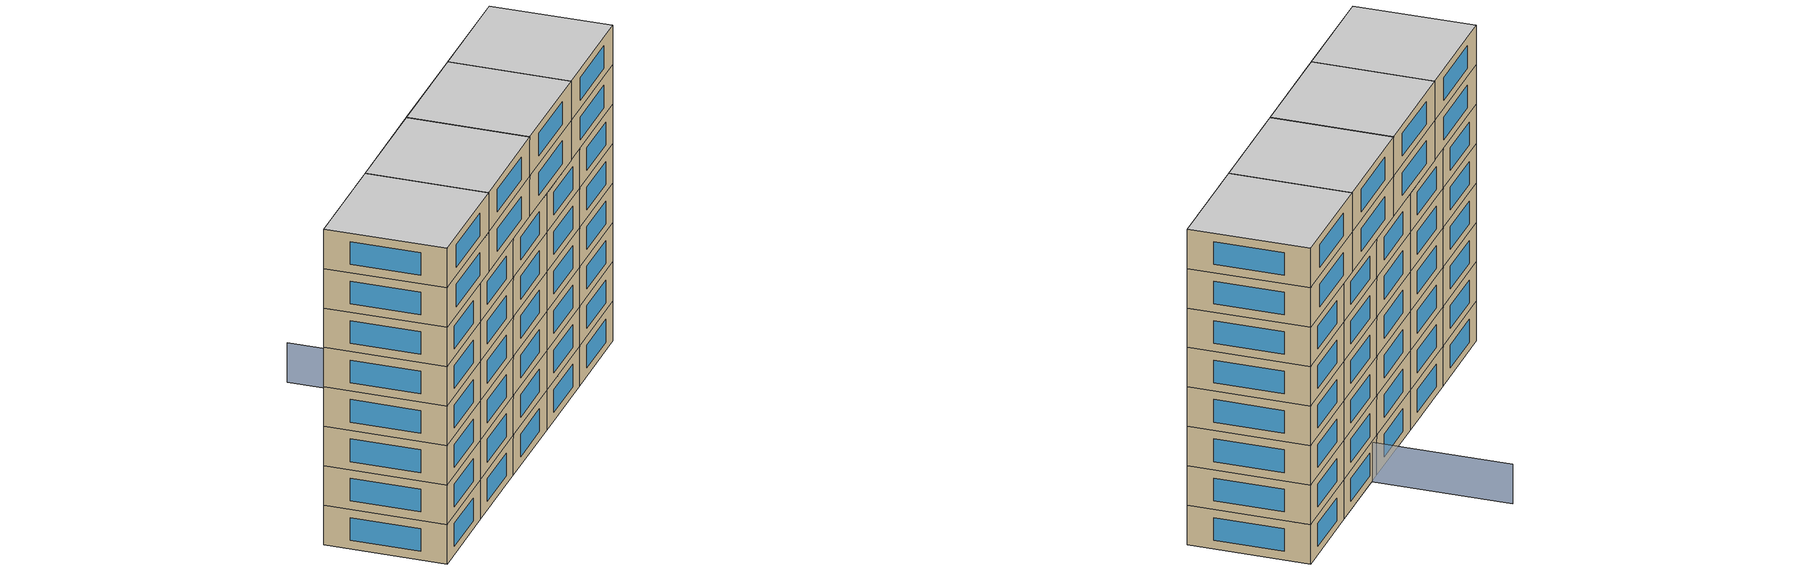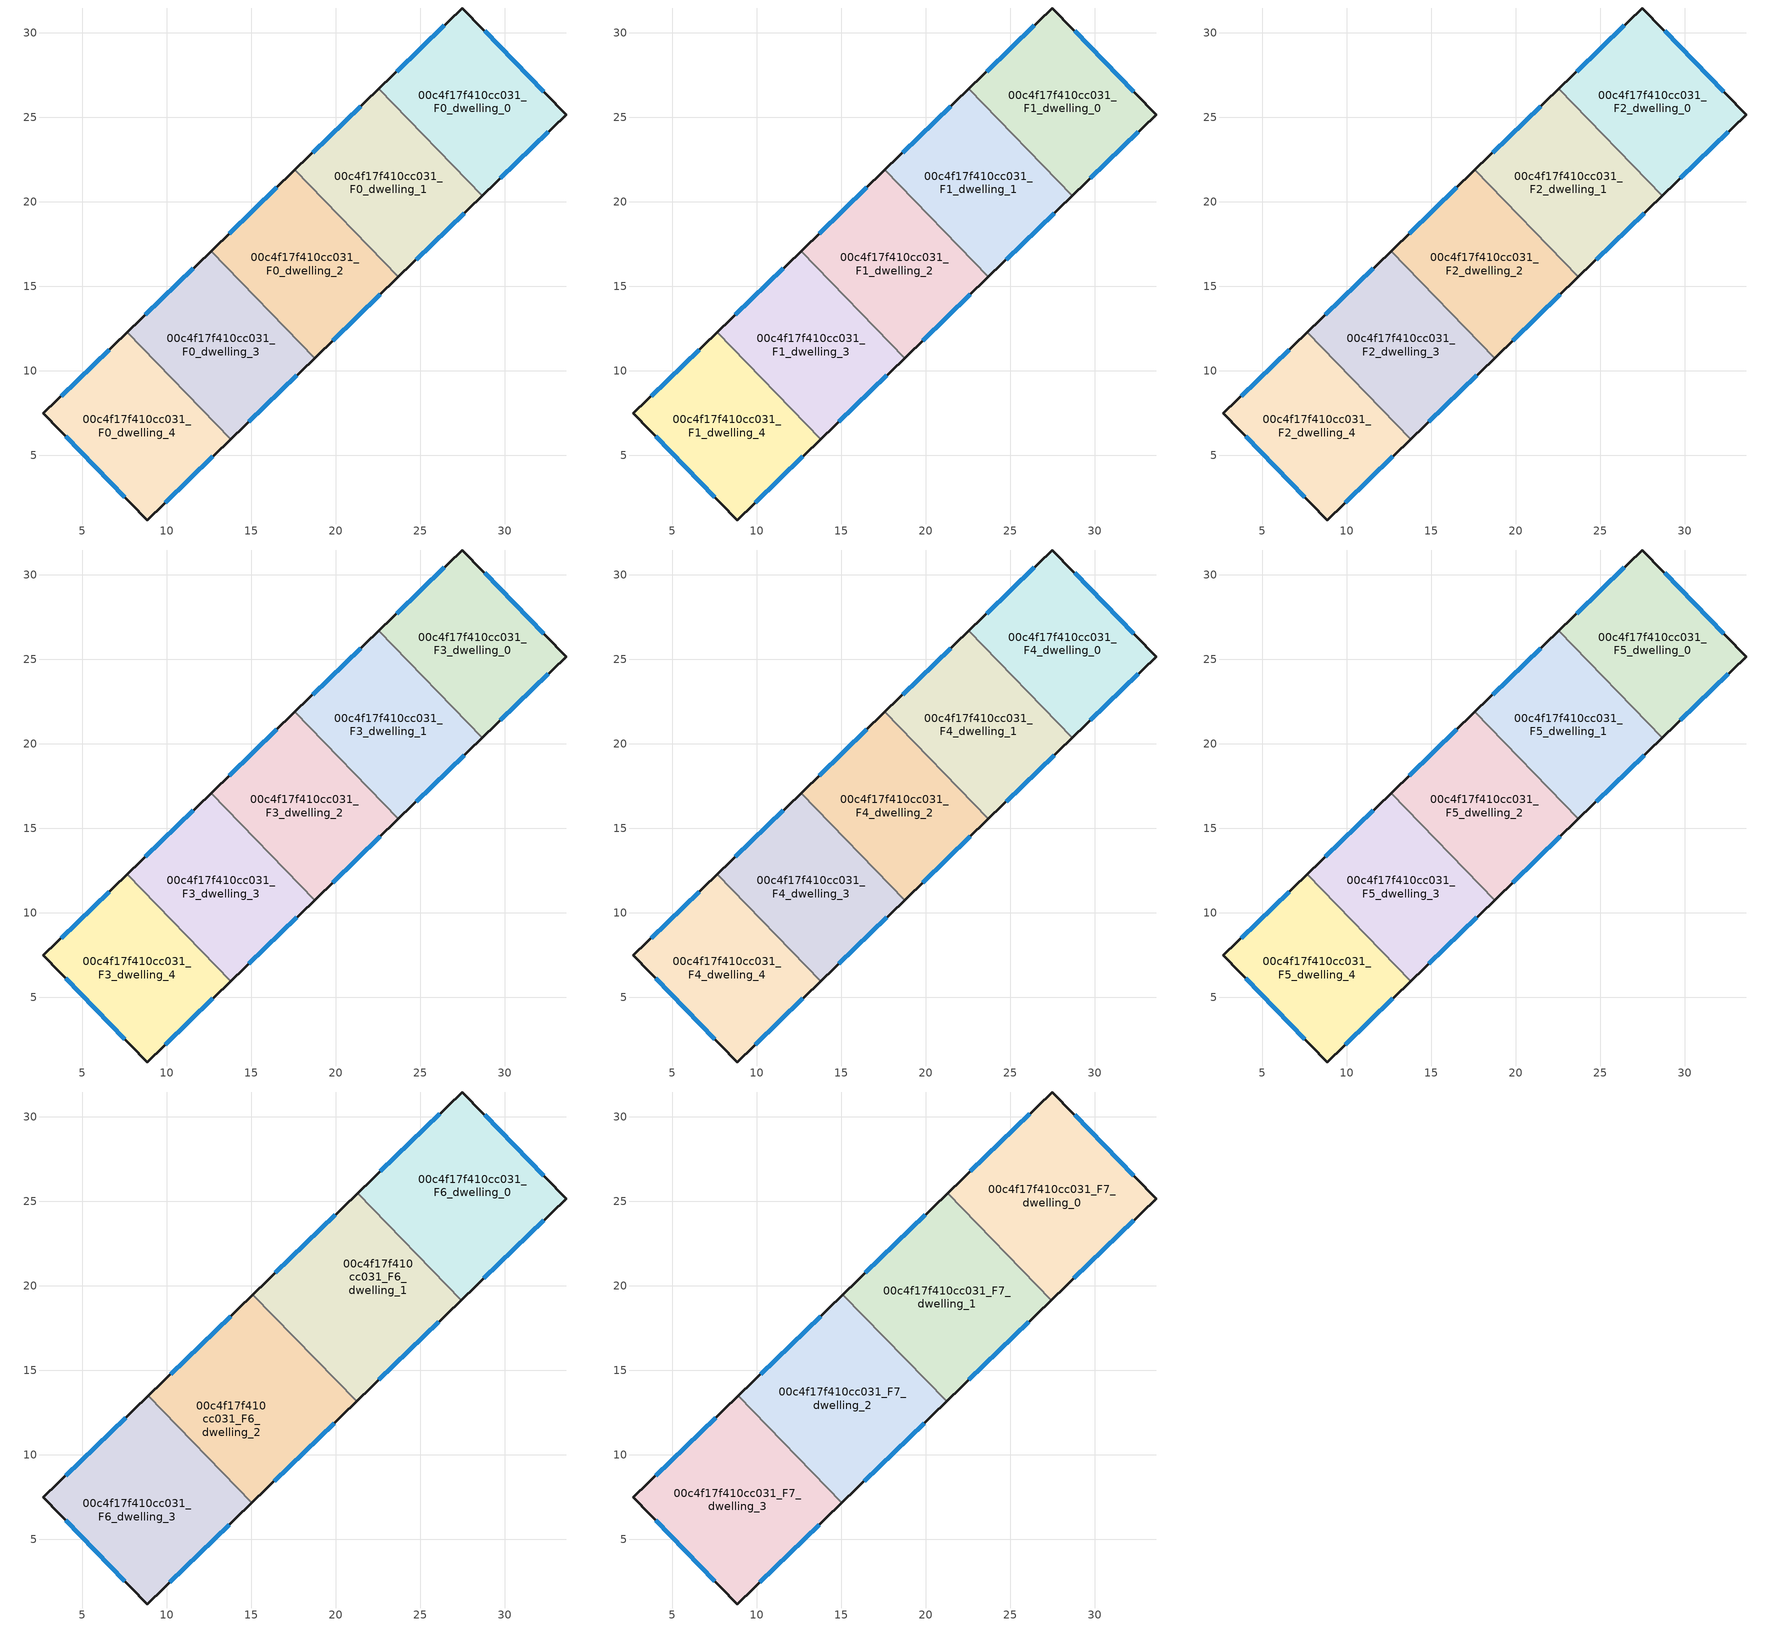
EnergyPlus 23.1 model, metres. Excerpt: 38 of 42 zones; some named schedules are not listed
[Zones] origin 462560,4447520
00c4f17f410cc031_F0_dwelling_0
 floor ground (EU_floor_Construction): 27.48,31.46 33.63,25.16 28.66,20.34 22.53,26.67 z0
 wall outside (EU_wall_Construction): 28.66,20.34 33.63,25.16 27.48,31.46 22.53,26.67 z0:3
 wall to 00c4f17f410cc031_F0_dwelling_1 (EU_wall_Construction): 22.53,26.67 28.66,20.34 z0:3
 window (EU_Window_Construction): 26.42,30.43 23.59,27.7 / 32.31,26.5 28.79,30.11 / 29.72,21.38 32.56,24.12 z0.64:2.36
00c4f17f410cc031_F0_dwelling_1
 floor ground (EU_floor_Construction): 22.53,26.67 28.66,20.34 23.7,15.55 17.58,21.88 z0
 wall outside (EU_wall_Construction): 22.53,26.67 17.58,21.88 / 23.7,15.55 28.66,20.34 z0:3
 wall to 00c4f17f410cc031_F0_dwelling_2 (EU_wall_Construction): 17.58,21.88 23.7,15.55 z0:3
 window (EU_Window_Construction): 21.47,25.64 18.64,22.9 / 24.76,16.58 27.6,19.32 z0.64:2.36
00c4f17f410cc031_F0_dwelling_2
 floor ground (EU_floor_Construction): 17.58,21.88 23.7,15.55 18.74,10.75 12.62,17.08 z0
 wall outside (EU_wall_Construction): 17.58,21.88 12.62,17.08 / 18.74,10.75 23.7,15.55 z0:3
 wall to 00c4f17f410cc031_F0_dwelling_3 (EU_wall_Construction): 12.62,17.08 18.74,10.75 z0:3
 window (EU_Window_Construction): 16.51,20.85 13.68,18.11 / 19.81,11.78 22.64,14.52 z0.64:2.36
00c4f17f410cc031_F0_dwelling_3
 floor ground (EU_floor_Construction): 12.62,17.08 18.74,10.75 13.79,5.95 7.66,12.28 z0
 wall outside (EU_wall_Construction): 12.62,17.08 7.66,12.28 / 13.79,5.95 18.74,10.75 z0:3
 wall to 00c4f17f410cc031_F0_dwelling_4 (EU_wall_Construction): 7.66,12.28 13.79,5.95 z0:3
 window (EU_Window_Construction): 11.56,16.05 8.72,13.31 / 14.85,6.98 17.68,9.72 z0.64:2.36
00c4f17f410cc031_F0_dwelling_4
 floor ground (EU_floor_Construction): 7.66,12.28 13.79,5.95 8.84,1.17 2.69,7.47 z0
 wall outside (EU_wall_Construction): 7.66,12.28 2.69,7.47 8.84,1.17 13.79,5.95 z0:3
 window (EU_Window_Construction): 4.01,6.12 7.53,2.52 / 6.6,11.25 3.76,8.5 / 9.9,2.19 12.73,4.93 z0.64:2.36
00c4f17f410cc031_F1_dwelling_0
 floor to 00c4f17f410cc031_F0_dwelling_0 (EU_floor_Construction): 27.48,31.46 33.63,25.16 28.66,20.34 22.53,26.67 z3
 wall outside (EU_wall_Construction): 28.66,20.34 33.63,25.16 27.48,31.46 22.53,26.67 z3:6
 wall to 00c4f17f410cc031_F1_dwelling_1 (EU_wall_Construction): 22.53,26.67 28.66,20.34 z3:6
 window (EU_Window_Construction): 26.42,30.43 23.59,27.7 / 32.31,26.5 28.79,30.11 / 29.72,21.38 32.56,24.12 z3.64:5.36
00c4f17f410cc031_F1_dwelling_1
 floor to 00c4f17f410cc031_F0_dwelling_1 (EU_floor_Construction): 22.53,26.67 28.66,20.34 23.7,15.55 17.58,21.88 z3
 wall outside (EU_wall_Construction): 22.53,26.67 17.58,21.88 / 23.7,15.55 28.66,20.34 z3:6
 wall to 00c4f17f410cc031_F1_dwelling_2 (EU_wall_Construction): 17.58,21.88 23.7,15.55 z3:6
 window (EU_Window_Construction): 21.47,25.64 18.64,22.9 / 24.76,16.58 27.6,19.32 z3.64:5.36
00c4f17f410cc031_F1_dwelling_2
 floor to 00c4f17f410cc031_F0_dwelling_2 (EU_floor_Construction): 17.58,21.88 23.7,15.55 18.74,10.75 12.62,17.08 z3
 wall outside (EU_wall_Construction): 17.58,21.88 12.62,17.08 / 18.74,10.75 23.7,15.55 z3:6
 wall to 00c4f17f410cc031_F1_dwelling_3 (EU_wall_Construction): 12.62,17.08 18.74,10.75 z3:6
 window (EU_Window_Construction): 16.51,20.85 13.68,18.11 / 19.81,11.78 22.64,14.52 z3.64:5.36
00c4f17f410cc031_F1_dwelling_3
 floor to 00c4f17f410cc031_F0_dwelling_3 (EU_floor_Construction): 12.62,17.08 18.74,10.75 13.79,5.95 7.66,12.28 z3
 wall outside (EU_wall_Construction): 12.62,17.08 7.66,12.28 / 13.79,5.95 18.74,10.75 z3:6
 wall to 00c4f17f410cc031_F1_dwelling_4 (EU_wall_Construction): 7.66,12.28 13.79,5.95 z3:6
 window (EU_Window_Construction): 11.56,16.05 8.72,13.31 / 14.85,6.98 17.68,9.72 z3.64:5.36
00c4f17f410cc031_F1_dwelling_4
 floor to 00c4f17f410cc031_F0_dwelling_4 (EU_floor_Construction): 7.66,12.28 13.79,5.95 8.84,1.17 2.69,7.47 z3
 wall outside (EU_wall_Construction): 7.66,12.28 2.69,7.47 8.84,1.17 13.79,5.95 z3:6
 window (EU_Window_Construction): 4.01,6.12 7.53,2.52 / 6.6,11.25 3.76,8.5 / 9.9,2.19 12.73,4.93 z3.64:5.36
00c4f17f410cc031_F2_dwelling_0
 floor to 00c4f17f410cc031_F1_dwelling_0 (EU_floor_Construction): 27.48,31.46 33.63,25.16 28.66,20.34 22.53,26.67 z6
 wall outside (EU_wall_Construction): 28.66,20.34 33.63,25.16 27.48,31.46 22.53,26.67 z6:9
 wall to 00c4f17f410cc031_F2_dwelling_1 (EU_wall_Construction): 22.53,26.67 28.66,20.34 z6:9
 window (EU_Window_Construction): 26.42,30.43 23.59,27.7 / 32.31,26.5 28.79,30.11 / 29.72,21.38 32.56,24.12 z6.64:8.36
00c4f17f410cc031_F2_dwelling_1
 floor to 00c4f17f410cc031_F1_dwelling_1 (EU_floor_Construction): 22.53,26.67 28.66,20.34 23.7,15.55 17.58,21.88 z6
 wall outside (EU_wall_Construction): 22.53,26.67 17.58,21.88 / 23.7,15.55 28.66,20.34 z6:9
 wall to 00c4f17f410cc031_F2_dwelling_2 (EU_wall_Construction): 17.58,21.88 23.7,15.55 z6:9
 window (EU_Window_Construction): 21.47,25.64 18.64,22.9 / 24.76,16.58 27.6,19.32 z6.64:8.36
00c4f17f410cc031_F2_dwelling_2
 floor to 00c4f17f410cc031_F1_dwelling_2 (EU_floor_Construction): 17.58,21.88 23.7,15.55 18.74,10.75 12.62,17.08 z6
 wall outside (EU_wall_Construction): 17.58,21.88 12.62,17.08 / 18.74,10.75 23.7,15.55 z6:9
 wall to 00c4f17f410cc031_F2_dwelling_3 (EU_wall_Construction): 12.62,17.08 18.74,10.75 z6:9
 window (EU_Window_Construction): 16.51,20.85 13.68,18.11 / 19.81,11.78 22.64,14.52 z6.64:8.36
00c4f17f410cc031_F2_dwelling_3
 floor to 00c4f17f410cc031_F1_dwelling_3 (EU_floor_Construction): 12.62,17.08 18.74,10.75 13.79,5.95 7.66,12.28 z6
 wall outside (EU_wall_Construction): 12.62,17.08 7.66,12.28 / 13.79,5.95 18.74,10.75 z6:9
 wall to 00c4f17f410cc031_F2_dwelling_4 (EU_wall_Construction): 7.66,12.28 13.79,5.95 z6:9
 window (EU_Window_Construction): 11.56,16.05 8.72,13.31 / 14.85,6.98 17.68,9.72 z6.64:8.36
00c4f17f410cc031_F2_dwelling_4
 floor to 00c4f17f410cc031_F1_dwelling_4 (EU_floor_Construction): 7.66,12.28 13.79,5.95 8.84,1.17 2.69,7.47 z6
 wall outside (EU_wall_Construction): 7.66,12.28 2.69,7.47 8.84,1.17 13.79,5.95 z6:9
 window (EU_Window_Construction): 4.01,6.12 7.53,2.52 / 6.6,11.25 3.76,8.5 / 9.9,2.19 12.73,4.93 z6.64:8.36
00c4f17f410cc031_F3_dwelling_0
 floor to 00c4f17f410cc031_F2_dwelling_0 (EU_floor_Construction): 27.48,31.46 33.63,25.16 28.66,20.34 22.53,26.67 z9
 wall outside (EU_wall_Construction): 28.66,20.34 33.63,25.16 27.48,31.46 22.53,26.67 z9:12
 wall to 00c4f17f410cc031_F3_dwelling_1 (EU_wall_Construction): 22.53,26.67 28.66,20.34 z9:12
 window (EU_Window_Construction): 26.42,30.43 23.59,27.7 / 32.31,26.5 28.79,30.11 / 29.72,21.38 32.56,24.12 z9.64:11.36
00c4f17f410cc031_F3_dwelling_1
 floor to 00c4f17f410cc031_F2_dwelling_1 (EU_floor_Construction): 22.53,26.67 28.66,20.34 23.7,15.55 17.58,21.88 z9
 wall outside (EU_wall_Construction): 22.53,26.67 17.58,21.88 / 23.7,15.55 28.66,20.34 z9:12
 wall to 00c4f17f410cc031_F3_dwelling_2 (EU_wall_Construction): 17.58,21.88 23.7,15.55 z9:12
 window (EU_Window_Construction): 21.47,25.64 18.64,22.9 / 24.76,16.58 27.6,19.32 z9.64:11.36
00c4f17f410cc031_F3_dwelling_2
 floor to 00c4f17f410cc031_F2_dwelling_2 (EU_floor_Construction): 17.58,21.88 23.7,15.55 18.74,10.75 12.62,17.08 z9
 wall outside (EU_wall_Construction): 17.58,21.88 12.62,17.08 / 18.74,10.75 23.7,15.55 z9:12
 wall to 00c4f17f410cc031_F3_dwelling_3 (EU_wall_Construction): 12.62,17.08 18.74,10.75 z9:12
 window (EU_Window_Construction): 16.51,20.85 13.68,18.11 / 19.81,11.78 22.64,14.52 z9.64:11.36
00c4f17f410cc031_F3_dwelling_3
 floor to 00c4f17f410cc031_F2_dwelling_3 (EU_floor_Construction): 12.62,17.08 18.74,10.75 13.79,5.95 7.66,12.28 z9
 wall outside (EU_wall_Construction): 12.62,17.08 7.66,12.28 / 13.79,5.95 18.74,10.75 z9:12
 wall to 00c4f17f410cc031_F3_dwelling_4 (EU_wall_Construction): 7.66,12.28 13.79,5.95 z9:12
 window (EU_Window_Construction): 11.56,16.05 8.72,13.31 / 14.85,6.98 17.68,9.72 z9.64:11.36
00c4f17f410cc031_F3_dwelling_4
 floor to 00c4f17f410cc031_F2_dwelling_4 (EU_floor_Construction): 7.66,12.28 13.79,5.95 8.84,1.17 2.69,7.47 z9
 wall outside (EU_wall_Construction): 7.66,12.28 2.69,7.47 8.84,1.17 13.79,5.95 z9:12
 window (EU_Window_Construction): 4.01,6.12 7.53,2.52 / 6.6,11.25 3.76,8.5 / 9.9,2.19 12.73,4.93 z9.64:11.36
00c4f17f410cc031_F4_dwelling_0
 floor to 00c4f17f410cc031_F3_dwelling_0 (EU_floor_Construction): 27.48,31.46 33.63,25.16 28.66,20.34 22.53,26.67 z12
 wall outside (EU_wall_Construction): 28.66,20.34 33.63,25.16 27.48,31.46 22.53,26.67 z12:15
 wall to 00c4f17f410cc031_F4_dwelling_1 (EU_wall_Construction): 22.53,26.67 28.66,20.34 z12:15
 window (EU_Window_Construction): 26.42,30.43 23.59,27.7 / 32.31,26.5 28.79,30.11 / 29.72,21.38 32.56,24.12 z12.64:14.36
00c4f17f410cc031_F4_dwelling_1
 floor to 00c4f17f410cc031_F3_dwelling_1 (EU_floor_Construction): 22.53,26.67 28.66,20.34 23.7,15.55 17.58,21.88 z12
 wall outside (EU_wall_Construction): 22.53,26.67 17.58,21.88 / 23.7,15.55 28.66,20.34 z12:15
 wall to 00c4f17f410cc031_F4_dwelling_2 (EU_wall_Construction): 17.58,21.88 23.7,15.55 z12:15
 window (EU_Window_Construction): 21.47,25.64 18.64,22.9 / 24.76,16.58 27.6,19.32 z12.64:14.36
00c4f17f410cc031_F4_dwelling_2
 floor to 00c4f17f410cc031_F3_dwelling_2 (EU_floor_Construction): 17.58,21.88 23.7,15.55 18.74,10.75 12.62,17.08 z12
 wall outside (EU_wall_Construction): 17.58,21.88 12.62,17.08 / 18.74,10.75 23.7,15.55 z12:15
 wall to 00c4f17f410cc031_F4_dwelling_3 (EU_wall_Construction): 12.62,17.08 18.74,10.75 z12:15
 window (EU_Window_Construction): 16.51,20.85 13.68,18.11 / 19.81,11.78 22.64,14.52 z12.64:14.36
00c4f17f410cc031_F4_dwelling_3
 floor to 00c4f17f410cc031_F3_dwelling_3 (EU_floor_Construction): 12.62,17.08 18.74,10.75 13.79,5.95 7.66,12.28 z12
 wall outside (EU_wall_Construction): 12.62,17.08 7.66,12.28 / 13.79,5.95 18.74,10.75 z12:15
 wall to 00c4f17f410cc031_F4_dwelling_4 (EU_wall_Construction): 7.66,12.28 13.79,5.95 z12:15
 window (EU_Window_Construction): 11.56,16.05 8.72,13.31 / 14.85,6.98 17.68,9.72 z12.64:14.36
00c4f17f410cc031_F4_dwelling_4
 floor to 00c4f17f410cc031_F3_dwelling_4 (EU_floor_Construction): 7.66,12.28 13.79,5.95 8.84,1.17 2.69,7.47 z12
 wall outside (EU_wall_Construction): 7.66,12.28 2.69,7.47 8.84,1.17 13.79,5.95 z12:15
 window (EU_Window_Construction): 4.01,6.12 7.53,2.52 / 6.6,11.25 3.76,8.5 / 9.9,2.19 12.73,4.93 z12.64:14.36
00c4f17f410cc031_F5_dwelling_0
 floor to 00c4f17f410cc031_F4_dwelling_0 (EU_floor_Construction): 27.48,31.46 33.63,25.16 28.66,20.34 22.53,26.67 z15
 wall outside (EU_wall_Construction): 28.66,20.34 33.63,25.16 27.48,31.46 22.53,26.67 z15:18
 wall to 00c4f17f410cc031_F5_dwelling_1 (EU_wall_Construction): 22.53,26.67 28.66,20.34 z15:18
 window (EU_Window_Construction): 26.42,30.43 23.59,27.7 / 32.31,26.5 28.79,30.11 / 29.72,21.38 32.56,24.12 z15.64:17.36
00c4f17f410cc031_F5_dwelling_1
 floor to 00c4f17f410cc031_F4_dwelling_1 (EU_floor_Construction): 22.53,26.67 28.66,20.34 23.7,15.55 17.58,21.88 z15
 wall outside (EU_wall_Construction): 22.53,26.67 17.58,21.88 / 23.7,15.55 28.66,20.34 z15:18
 wall to 00c4f17f410cc031_F5_dwelling_2 (EU_wall_Construction): 17.58,21.88 23.7,15.55 z15:18
 window (EU_Window_Construction): 21.47,25.64 18.64,22.9 / 24.76,16.58 27.6,19.32 z15.64:17.36
00c4f17f410cc031_F5_dwelling_2
 floor to 00c4f17f410cc031_F4_dwelling_2 (EU_floor_Construction): 17.58,21.88 23.7,15.55 18.74,10.75 12.62,17.08 z15
 wall outside (EU_wall_Construction): 17.58,21.88 12.62,17.08 / 18.74,10.75 23.7,15.55 z15:18
 wall to 00c4f17f410cc031_F5_dwelling_3 (EU_wall_Construction): 12.62,17.08 18.74,10.75 z15:18
 window (EU_Window_Construction): 16.51,20.85 13.68,18.11 / 19.81,11.78 22.64,14.52 z15.64:17.36
00c4f17f410cc031_F5_dwelling_3
 floor to 00c4f17f410cc031_F4_dwelling_3 (EU_floor_Construction): 12.62,17.08 18.74,10.75 13.79,5.95 7.66,12.28 z15
 wall outside (EU_wall_Construction): 12.62,17.08 7.66,12.28 / 13.79,5.95 18.74,10.75 z15:18
 wall to 00c4f17f410cc031_F5_dwelling_4 (EU_wall_Construction): 7.66,12.28 13.79,5.95 z15:18
 window (EU_Window_Construction): 11.56,16.05 8.72,13.31 / 14.85,6.98 17.68,9.72 z15.64:17.36
00c4f17f410cc031_F5_dwelling_4
 floor to 00c4f17f410cc031_F4_dwelling_4 (EU_floor_Construction): 7.66,12.28 13.79,5.95 8.84,1.17 2.69,7.47 z15
 wall outside (EU_wall_Construction): 7.66,12.28 2.69,7.47 8.84,1.17 13.79,5.95 z15:18
 window (EU_Window_Construction): 4.01,6.12 7.53,2.52 / 6.6,11.25 3.76,8.5 / 9.9,2.19 12.73,4.93 z15.64:17.36
00c4f17f410cc031_F6_dwelling_0
 floor to 00c4f17f410cc031_F5_dwelling_0 (EU_floor_Construction): 27.48,31.46 33.63,25.15 28.66,20.35 22.53,26.67 z18
 floor to 00c4f17f410cc031_F5_dwelling_1 (EU_floor_Construction): 22.53,26.67 28.66,20.35 27.42,19.15 21.29,25.47 z18
 wall outside (EU_wall_Construction): 27.42,19.15 33.63,25.16 27.48,31.46 21.29,25.47 z18:21
 wall to 00c4f17f410cc031_F6_dwelling_1 (EU_wall_Construction): 21.29,25.47 27.42,19.15 z18:21
 window (EU_Window_Construction): 26.15,30.18 22.62,26.75 / 32.31,26.5 28.79,30.11 / 28.75,20.43 32.3,23.87 z18.64:20.36
00c4f17f410cc031_F6_dwelling_1
 floor to 00c4f17f410cc031_F5_dwelling_1 (EU_floor_Construction): 21.29,25.47 27.42,19.15 23.7,15.55 17.58,21.88 z18
 floor to 00c4f17f410cc031_F5_dwelling_2 (EU_floor_Construction): 17.58,21.88 23.7,15.55 21.22,13.15 15.1,19.48 z18
 wall outside (EU_wall_Construction): 21.29,25.47 15.1,19.48 / 21.22,13.15 27.42,19.15 z18:21
 wall to 00c4f17f410cc031_F6_dwelling_2 (EU_wall_Construction): 15.1,19.48 21.22,13.15 z18:21
 window (EU_Window_Construction): 19.97,24.19 16.43,20.76 / 22.55,14.43 26.09,17.86 z18.64:20.36
00c4f17f410cc031_F6_dwelling_2
 floor to 00c4f17f410cc031_F5_dwelling_2 (EU_floor_Construction): 15.1,19.48 21.22,13.15 18.74,10.75 12.62,17.08 z18
 floor to 00c4f17f410cc031_F5_dwelling_3 (EU_floor_Construction): 12.62,17.08 18.74,10.75 15.03,7.15 8.9,13.48 z18
 wall outside (EU_wall_Construction): 15.1,19.48 8.9,13.48 / 15.03,7.15 21.22,13.15 z18:21
 wall to 00c4f17f410cc031_F6_dwelling_3 (EU_wall_Construction): 8.9,13.48 15.03,7.15 z18:21
 window (EU_Window_Construction): 13.77,18.19 10.23,14.76 / 16.35,8.44 19.89,11.86 z18.64:20.36
00c4f17f410cc031_F6_dwelling_3
 floor to 00c4f17f410cc031_F5_dwelling_3 (EU_floor_Construction): 8.9,13.48 15.03,7.15 13.79,5.95 7.66,12.28 z18
 floor to 00c4f17f410cc031_F5_dwelling_4 (EU_floor_Construction): 7.66,12.28 13.79,5.95 8.84,1.17 2.69,7.47 z18
 wall outside (EU_wall_Construction): 8.9,13.48 2.69,7.47 8.84,1.17 15.03,7.15 z18:21
 window (EU_Window_Construction): 4.01,6.12 7.53,2.52 / 7.57,12.19 4.02,8.76 / 10.17,2.45 13.7,5.87 z18.64:20.36
00c4f17f410cc031_F7_dwelling_0
 floor to 00c4f17f410cc031_F6_dwelling_0 (EU_floor_Construction): 27.48,31.46 33.63,25.16 27.42,19.15 21.29,25.47 z21
 wall outside (EU_wall_Construction): 27.42,19.15 33.63,25.16 27.48,31.46 21.29,25.47 z21:24
 wall to 00c4f17f410cc031_F7_dwelling_1 (EU_wall_Construction): 21.29,25.47 27.42,19.15 z21:24
 window (EU_Window_Construction): 26.15,30.18 22.62,26.75 / 32.31,26.5 28.79,30.11 / 28.75,20.43 32.3,23.87 z21.64:23.36
 ceiling to 00c4f17f410cc031_F8_dwelling_0 (EU_floor_Construction): 33.63,25.16 27.48,31.46 21.29,25.47 27.42,19.15 z24
00c4f17f410cc031_F7_dwelling_1
 floor to 00c4f17f410cc031_F6_dwelling_1 (EU_floor_Construction): 21.29,25.47 27.42,19.15 21.22,13.15 15.1,19.48 z21
 wall outside (EU_wall_Construction): 21.29,25.47 15.1,19.48 / 21.22,13.15 27.42,19.15 z21:24
 wall to 00c4f17f410cc031_F7_dwelling_2 (EU_wall_Construction): 15.1,19.48 21.22,13.15 z21:24
 window (EU_Window_Construction): 19.97,24.19 16.43,20.76 / 22.55,14.43 26.09,17.86 z21.64:23.36
 ceiling to 00c4f17f410cc031_F8_dwelling_1 (EU_floor_Construction): 27.42,19.15 21.29,25.47 15.1,19.48 21.22,13.15 z24
00c4f17f410cc031_F7_dwelling_2
 floor to 00c4f17f410cc031_F6_dwelling_2 (EU_floor_Construction): 15.1,19.48 21.22,13.15 15.03,7.15 8.9,13.48 z21
 wall outside (EU_wall_Construction): 15.1,19.48 8.9,13.48 / 15.03,7.15 21.22,13.15 z21:24
 wall to 00c4f17f410cc031_F7_dwelling_3 (EU_wall_Construction): 8.9,13.48 15.03,7.15 z21:24
 window (EU_Window_Construction): 13.77,18.19 10.23,14.76 / 16.35,8.44 19.89,11.86 z21.64:23.36
 ceiling to 00c4f17f410cc031_F8_dwelling_2 (EU_floor_Construction): 21.22,13.15 15.1,19.48 8.9,13.48 15.03,7.15 z24
00c4f17f410cc031_F7_dwelling_3
 floor to 00c4f17f410cc031_F6_dwelling_3 (EU_floor_Construction): 8.9,13.48 15.03,7.15 8.84,1.17 2.69,7.47 z21
 wall outside (EU_wall_Construction): 8.9,13.48 2.69,7.47 8.84,1.17 15.03,7.15 z21:24
 window (EU_Window_Construction): 4.01,6.12 7.53,2.52 / 7.57,12.19 4.02,8.76 / 10.17,2.45 13.7,5.87 z21.64:23.36
 ceiling to 00c4f17f410cc031_F8_dwelling_3 (EU_floor_Construction): 15.03,7.15 8.9,13.48 2.69,7.47 8.84,1.17 z24
shading: 23.36,27.48 18.34,22.59 / 18.34,22.59 11.33,29.78 z0:3
[Building]
EU S2 Campaign: North Axis=0; Terrain=City; Solar Distribution=FullExterior
[Site:Location]
Yerevan-Zvartnots.Intl.AP: Latitude=40.15; Longitude=44.383; Time Zone=4; Elevation=854
[SizingPeriod:WeatherFileDays]
AnnualSizingPeriod: Begin Month=1; Begin Day of Month=1; End Month=12; End Day of Month=31; Day of Week for Start Day=Monday; Use Weather File Daylight Saving Period=No; Use Weather File Rain and Snow Indicators=No
[MATERIAL]
EU_InternalMass_Material: Roughness=MediumRough; Thickness=0.1; Conductivity=1; Density=1800; Specific Heat=900; Thermal Absorptance=0.9; Solar Absorptance=0.7; Visible Absorptance=0.7
[MATERIAL:NOMASS] Roughness=MediumRough; Thermal Absorptance=0.9; Solar Absorptance=0.7; Visible Absorptance=0.7
Name | Thermal Resistance
EU_wall_NoMass | 1.05043
EU_floor_NoMass | 0.478065
[WINDOWMATERIAL:SIMPLEGLAZINGSYSTEM]
EU_Window_SimpleGlazing: UFactor=2.5566; Solar Heat Gain Coefficient=0.75; Visible Transmittance=0.75
[CONSTRUCTION]
EU_wall_Construction: EU_wall_NoMass
EU_floor_Construction: EU_floor_NoMass
EU_Window_Construction: EU_Window_SimpleGlazing
EU_InternalMass_Construction: EU_InternalMass_Material
[ZONE] Type=1; Multiplier=1; Ceiling Height=autocalculate; Floor Area=autocalculate; Part of Total Floor Area=Yes
Name | Volume
00c4f17f410cc031_F0_dwelling_0; 00c4f17f410cc031_F1_dwelling_0; 00c4f17f410cc031_F2_dwelling_0; 00c4f17f410cc031_F3_dwelling_0; 00c4f17f410cc031_F4_dwelling_0; 00c4f17f410cc031_F5_dwelling_0; 00c4f17f410cc031_F0_dwelling_4; 00c4f17f410cc031_F1_dwelling_4; 00c4f17f410cc031_F2_dwelling_4; 00c4f17f410cc031_F3_dwelling_4; 00c4f17f410cc031_F4_dwelling_4; 00c4f17f410cc031_F5_dwelling_4 | 182.23
00c4f17f410cc031_F6_dwelling_0; 00c4f17f410cc031_F6_dwelling_3; 00c4f17f410cc031_F7_dwelling_3 | 227.775
00c4f17f410cc031_F7_dwelling_0 | 227.776
00c4f17f410cc031_F0_dwelling_1; 00c4f17f410cc031_F0_dwelling_3; 00c4f17f410cc031_F1_dwelling_3; 00c4f17f410cc031_F2_dwelling_3; 00c4f17f410cc031_F3_dwelling_3; 00c4f17f410cc031_F4_dwelling_3; 00c4f17f410cc031_F5_dwelling_3 | 182.219
00c4f17f410cc031_F1_dwelling_1; 00c4f17f410cc031_F2_dwelling_1; 00c4f17f410cc031_F3_dwelling_1; 00c4f17f410cc031_F4_dwelling_1; 00c4f17f410cc031_F5_dwelling_1 | 182.22
00c4f17f410cc031_F6_dwelling_1 | 227.773
00c4f17f410cc031_F7_dwelling_1 | 227.783
00c4f17f410cc031_F0_dwelling_2 | 182.2
00c4f17f410cc031_F1_dwelling_2; 00c4f17f410cc031_F2_dwelling_2; 00c4f17f410cc031_F3_dwelling_2; 00c4f17f410cc031_F4_dwelling_2; 00c4f17f410cc031_F5_dwelling_2 | 182.201
00c4f17f410cc031_F6_dwelling_2 | 227.774
00c4f17f410cc031_F7_dwelling_2 | 227.784
[INTERNALMASS] Construction=EU_InternalMass_Construction
Name | Zone or ZoneList | Surface Area
00c4f17f410cc031_F0_dwelling_0_EU_InternalMass | 00c4f17f410cc031_F0_dwelling_0 | 60.7432
00c4f17f410cc031_F0_dwelling_1_EU_InternalMass | 00c4f17f410cc031_F0_dwelling_1 | 60.7398
00c4f17f410cc031_F0_dwelling_2_EU_InternalMass | 00c4f17f410cc031_F0_dwelling_2 | 60.7334
00c4f17f410cc031_F0_dwelling_3_EU_InternalMass | 00c4f17f410cc031_F0_dwelling_3 | 60.7398
00c4f17f410cc031_F0_dwelling_4_EU_InternalMass | 00c4f17f410cc031_F0_dwelling_4 | 60.7432
00c4f17f410cc031_F1_dwelling_0_EU_InternalMass | 00c4f17f410cc031_F1_dwelling_0 | 60.7432
00c4f17f410cc031_F1_dwelling_1_EU_InternalMass | 00c4f17f410cc031_F1_dwelling_1 | 60.7398
00c4f17f410cc031_F1_dwelling_2_EU_InternalMass | 00c4f17f410cc031_F1_dwelling_2 | 60.7334
00c4f17f410cc031_F1_dwelling_3_EU_InternalMass | 00c4f17f410cc031_F1_dwelling_3 | 60.7398
00c4f17f410cc031_F1_dwelling_4_EU_InternalMass | 00c4f17f410cc031_F1_dwelling_4 | 60.7432
00c4f17f410cc031_F2_dwelling_0_EU_InternalMass | 00c4f17f410cc031_F2_dwelling_0 | 60.7432
00c4f17f410cc031_F2_dwelling_1_EU_InternalMass | 00c4f17f410cc031_F2_dwelling_1 | 60.7398
00c4f17f410cc031_F2_dwelling_2_EU_InternalMass | 00c4f17f410cc031_F2_dwelling_2 | 60.7334
00c4f17f410cc031_F2_dwelling_3_EU_InternalMass | 00c4f17f410cc031_F2_dwelling_3 | 60.7398
00c4f17f410cc031_F2_dwelling_4_EU_InternalMass | 00c4f17f410cc031_F2_dwelling_4 | 60.7432
00c4f17f410cc031_F3_dwelling_0_EU_InternalMass | 00c4f17f410cc031_F3_dwelling_0 | 60.7432
00c4f17f410cc031_F3_dwelling_1_EU_InternalMass | 00c4f17f410cc031_F3_dwelling_1 | 60.7398
00c4f17f410cc031_F3_dwelling_2_EU_InternalMass | 00c4f17f410cc031_F3_dwelling_2 | 60.7334
00c4f17f410cc031_F3_dwelling_3_EU_InternalMass | 00c4f17f410cc031_F3_dwelling_3 | 60.7398
00c4f17f410cc031_F3_dwelling_4_EU_InternalMass | 00c4f17f410cc031_F3_dwelling_4 | 60.7432
00c4f17f410cc031_F4_dwelling_0_EU_InternalMass | 00c4f17f410cc031_F4_dwelling_0 | 60.7432
00c4f17f410cc031_F4_dwelling_1_EU_InternalMass | 00c4f17f410cc031_F4_dwelling_1 | 60.7398
00c4f17f410cc031_F4_dwelling_2_EU_InternalMass | 00c4f17f410cc031_F4_dwelling_2 | 60.7334
00c4f17f410cc031_F4_dwelling_3_EU_InternalMass | 00c4f17f410cc031_F4_dwelling_3 | 60.7398
00c4f17f410cc031_F4_dwelling_4_EU_InternalMass | 00c4f17f410cc031_F4_dwelling_4 | 60.7432
00c4f17f410cc031_F5_dwelling_0_EU_InternalMass | 00c4f17f410cc031_F5_dwelling_0 | 60.7432
00c4f17f410cc031_F5_dwelling_1_EU_InternalMass | 00c4f17f410cc031_F5_dwelling_1 | 60.7398
00c4f17f410cc031_F5_dwelling_2_EU_InternalMass | 00c4f17f410cc031_F5_dwelling_2 | 60.7334
00c4f17f410cc031_F5_dwelling_3_EU_InternalMass | 00c4f17f410cc031_F5_dwelling_3 | 60.7398
00c4f17f410cc031_F5_dwelling_4_EU_InternalMass | 00c4f17f410cc031_F5_dwelling_4 | 60.7432
00c4f17f410cc031_F6_dwelling_0_EU_InternalMass | 00c4f17f410cc031_F6_dwelling_0 | 75.9252
00c4f17f410cc031_F6_dwelling_1_EU_InternalMass | 00c4f17f410cc031_F6_dwelling_1 | 75.9278
00c4f17f410cc031_F6_dwelling_2_EU_InternalMass | 00c4f17f410cc031_F6_dwelling_2 | 75.9278
00c4f17f410cc031_F6_dwelling_3_EU_InternalMass | 00c4f17f410cc031_F6_dwelling_3 | 75.9252
00c4f17f410cc031_F7_dwelling_0_EU_InternalMass | 00c4f17f410cc031_F7_dwelling_0 | 75.9252
00c4f17f410cc031_F7_dwelling_1_EU_InternalMass | 00c4f17f410cc031_F7_dwelling_1 | 75.9278
00c4f17f410cc031_F7_dwelling_2_EU_InternalMass | 00c4f17f410cc031_F7_dwelling_2 | 75.9278
00c4f17f410cc031_F7_dwelling_3_EU_InternalMass | 00c4f17f410cc031_F7_dwelling_3 | 75.9252
[OTHEREQUIPMENT] Fuel Type=Electricity; Design Level Calculation Method=Watts/Area; Power per Zone Floor Area=1; Fraction Latent=0; Fraction Radiant=0; Fraction Lost=0; Carbon Dioxide Generation Rate=0; EndUse Subcategory=EU_Step8_InternalGains
Name | Zone or ZoneList or Space or SpaceList | Schedule
EU_Step8_InternalGain_00c4f17f410cc031_F0_dwelling_0_f000 | 00c4f17f410cc031_F0_dwelling_0 | EU_Step8_GainSchedule_00c4f17f410cc031_F0_dwelling_0_f000
EU_Step8_InternalGain_00c4f17f410cc031_F0_dwelling_1_f000 | 00c4f17f410cc031_F0_dwelling_1 | EU_Step8_GainSchedule_00c4f17f410cc031_F0_dwelling_1_f000
EU_Step8_InternalGain_00c4f17f410cc031_F0_dwelling_2_f000 | 00c4f17f410cc031_F0_dwelling_2 | EU_Step8_GainSchedule_00c4f17f410cc031_F0_dwelling_2_f000
EU_Step8_InternalGain_00c4f17f410cc031_F0_dwelling_3_f000 | 00c4f17f410cc031_F0_dwelling_3 | EU_Step8_GainSchedule_00c4f17f410cc031_F0_dwelling_3_f000
EU_Step8_InternalGain_00c4f17f410cc031_F0_dwelling_4_f000 | 00c4f17f410cc031_F0_dwelling_4 | EU_Step8_GainSchedule_00c4f17f410cc031_F0_dwelling_4_f000
EU_Step8_InternalGain_00c4f17f410cc031_F1_dwelling_0_f000 | 00c4f17f410cc031_F1_dwelling_0 | EU_Step8_GainSchedule_00c4f17f410cc031_F1_dwelling_0_f000
EU_Step8_InternalGain_00c4f17f410cc031_F1_dwelling_1_f000 | 00c4f17f410cc031_F1_dwelling_1 | EU_Step8_GainSchedule_00c4f17f410cc031_F1_dwelling_1_f000
EU_Step8_InternalGain_00c4f17f410cc031_F1_dwelling_2_f000 | 00c4f17f410cc031_F1_dwelling_2 | EU_Step8_GainSchedule_00c4f17f410cc031_F1_dwelling_2_f000
EU_Step8_InternalGain_00c4f17f410cc031_F1_dwelling_3_f000 | 00c4f17f410cc031_F1_dwelling_3 | EU_Step8_GainSchedule_00c4f17f410cc031_F1_dwelling_3_f000
EU_Step8_InternalGain_00c4f17f410cc031_F1_dwelling_4_f000 | 00c4f17f410cc031_F1_dwelling_4 | EU_Step8_GainSchedule_00c4f17f410cc031_F1_dwelling_4_f000
EU_Step8_InternalGain_00c4f17f410cc031_F2_dwelling_0_f000 | 00c4f17f410cc031_F2_dwelling_0 | EU_Step8_GainSchedule_00c4f17f410cc031_F2_dwelling_0_f000
EU_Step8_InternalGain_00c4f17f410cc031_F2_dwelling_1_f000 | 00c4f17f410cc031_F2_dwelling_1 | EU_Step8_GainSchedule_00c4f17f410cc031_F2_dwelling_1_f000
EU_Step8_InternalGain_00c4f17f410cc031_F2_dwelling_2_f000 | 00c4f17f410cc031_F2_dwelling_2 | EU_Step8_GainSchedule_00c4f17f410cc031_F2_dwelling_2_f000
EU_Step8_InternalGain_00c4f17f410cc031_F2_dwelling_3_f000 | 00c4f17f410cc031_F2_dwelling_3 | EU_Step8_GainSchedule_00c4f17f410cc031_F2_dwelling_3_f000
EU_Step8_InternalGain_00c4f17f410cc031_F2_dwelling_4_f000 | 00c4f17f410cc031_F2_dwelling_4 | EU_Step8_GainSchedule_00c4f17f410cc031_F2_dwelling_4_f000
EU_Step8_InternalGain_00c4f17f410cc031_F3_dwelling_0_f000 | 00c4f17f410cc031_F3_dwelling_0 | EU_Step8_GainSchedule_00c4f17f410cc031_F3_dwelling_0_f000
EU_Step8_InternalGain_00c4f17f410cc031_F3_dwelling_1_f000 | 00c4f17f410cc031_F3_dwelling_1 | EU_Step8_GainSchedule_00c4f17f410cc031_F3_dwelling_1_f000
EU_Step8_InternalGain_00c4f17f410cc031_F3_dwelling_2_f000 | 00c4f17f410cc031_F3_dwelling_2 | EU_Step8_GainSchedule_00c4f17f410cc031_F3_dwelling_2_f000
EU_Step8_InternalGain_00c4f17f410cc031_F3_dwelling_3_f000 | 00c4f17f410cc031_F3_dwelling_3 | EU_Step8_GainSchedule_00c4f17f410cc031_F3_dwelling_3_f000
EU_Step8_InternalGain_00c4f17f410cc031_F3_dwelling_4_f000 | 00c4f17f410cc031_F3_dwelling_4 | EU_Step8_GainSchedule_00c4f17f410cc031_F3_dwelling_4_f000
EU_Step8_InternalGain_00c4f17f410cc031_F4_dwelling_0_f000 | 00c4f17f410cc031_F4_dwelling_0 | EU_Step8_GainSchedule_00c4f17f410cc031_F4_dwelling_0_f000
EU_Step8_InternalGain_00c4f17f410cc031_F4_dwelling_1_f000 | 00c4f17f410cc031_F4_dwelling_1 | EU_Step8_GainSchedule_00c4f17f410cc031_F4_dwelling_1_f000
EU_Step8_InternalGain_00c4f17f410cc031_F4_dwelling_2_f000 | 00c4f17f410cc031_F4_dwelling_2 | EU_Step8_GainSchedule_00c4f17f410cc031_F4_dwelling_2_f000
EU_Step8_InternalGain_00c4f17f410cc031_F4_dwelling_3_f000 | 00c4f17f410cc031_F4_dwelling_3 | EU_Step8_GainSchedule_00c4f17f410cc031_F4_dwelling_3_f000
EU_Step8_InternalGain_00c4f17f410cc031_F4_dwelling_4_f000 | 00c4f17f410cc031_F4_dwelling_4 | EU_Step8_GainSchedule_00c4f17f410cc031_F4_dwelling_4_f000
EU_Step8_InternalGain_00c4f17f410cc031_F5_dwelling_0_f000 | 00c4f17f410cc031_F5_dwelling_0 | EU_Step8_GainSchedule_00c4f17f410cc031_F5_dwelling_0_f000
EU_Step8_InternalGain_00c4f17f410cc031_F5_dwelling_1_f000 | 00c4f17f410cc031_F5_dwelling_1 | EU_Step8_GainSchedule_00c4f17f410cc031_F5_dwelling_1_f000
EU_Step8_InternalGain_00c4f17f410cc031_F5_dwelling_2_f000 | 00c4f17f410cc031_F5_dwelling_2 | EU_Step8_GainSchedule_00c4f17f410cc031_F5_dwelling_2_f000
EU_Step8_InternalGain_00c4f17f410cc031_F5_dwelling_3_f000 | 00c4f17f410cc031_F5_dwelling_3 | EU_Step8_GainSchedule_00c4f17f410cc031_F5_dwelling_3_f000
EU_Step8_InternalGain_00c4f17f410cc031_F5_dwelling_4_f000 | 00c4f17f410cc031_F5_dwelling_4 | EU_Step8_GainSchedule_00c4f17f410cc031_F5_dwelling_4_f000
EU_Step8_InternalGain_00c4f17f410cc031_F6_dwelling_0_f000 | 00c4f17f410cc031_F6_dwelling_0 | EU_Step8_GainSchedule_00c4f17f410cc031_F6_dwelling_0_f000
EU_Step8_InternalGain_00c4f17f410cc031_F6_dwelling_1_f000 | 00c4f17f410cc031_F6_dwelling_1 | EU_Step8_GainSchedule_00c4f17f410cc031_F6_dwelling_1_f000
EU_Step8_InternalGain_00c4f17f410cc031_F6_dwelling_2_f000 | 00c4f17f410cc031_F6_dwelling_2 | EU_Step8_GainSchedule_00c4f17f410cc031_F6_dwelling_2_f000
EU_Step8_InternalGain_00c4f17f410cc031_F6_dwelling_3_f000 | 00c4f17f410cc031_F6_dwelling_3 | EU_Step8_GainSchedule_00c4f17f410cc031_F6_dwelling_3_f000
EU_Step8_InternalGain_00c4f17f410cc031_F7_dwelling_0_f000 | 00c4f17f410cc031_F7_dwelling_0 | EU_Step8_GainSchedule_00c4f17f410cc031_F7_dwelling_0_f000
EU_Step8_InternalGain_00c4f17f410cc031_F7_dwelling_1_f000 | 00c4f17f410cc031_F7_dwelling_1 | EU_Step8_GainSchedule_00c4f17f410cc031_F7_dwelling_1_f000
EU_Step8_InternalGain_00c4f17f410cc031_F7_dwelling_2_f000 | 00c4f17f410cc031_F7_dwelling_2 | EU_Step8_GainSchedule_00c4f17f410cc031_F7_dwelling_2_f000
EU_Step8_InternalGain_00c4f17f410cc031_F7_dwelling_3_f000 | 00c4f17f410cc031_F7_dwelling_3 | EU_Step8_GainSchedule_00c4f17f410cc031_F7_dwelling_3_f000
[ZONEVENTILATION:DESIGNFLOWRATE] Schedule=EU_AlwaysOn; Design Flow Rate Calculation Method=AirChanges/Hour; Air Changes per Hour=0.557805; Ventilation Type=Natural; Fan Pressure Rise=0; Fan Total Efficiency=1; Constant Term Coefficient=1; Temperature Term Coefficient=0; Velocity Term Coefficient=0; Velocity Squared Term Coefficient=0; Minimum Indoor Temperature=-100; Maximum Indoor Temperature=100; Delta Temperature=-100; Minimum Outdoor Temperature=-100; Maximum Outdoor Temperature=100; Maximum Wind Speed=40
Name | Zone or ZoneList or Space or SpaceList
EU_ConstantAir_00c4f17f410cc031_F0_dwelling_0 | 00c4f17f410cc031_F0_dwelling_0
EU_ConstantAir_00c4f17f410cc031_F0_dwelling_1 | 00c4f17f410cc031_F0_dwelling_1
EU_ConstantAir_00c4f17f410cc031_F0_dwelling_2 | 00c4f17f410cc031_F0_dwelling_2
EU_ConstantAir_00c4f17f410cc031_F0_dwelling_3 | 00c4f17f410cc031_F0_dwelling_3
EU_ConstantAir_00c4f17f410cc031_F0_dwelling_4 | 00c4f17f410cc031_F0_dwelling_4
EU_ConstantAir_00c4f17f410cc031_F1_dwelling_0 | 00c4f17f410cc031_F1_dwelling_0
EU_ConstantAir_00c4f17f410cc031_F1_dwelling_1 | 00c4f17f410cc031_F1_dwelling_1
EU_ConstantAir_00c4f17f410cc031_F1_dwelling_2 | 00c4f17f410cc031_F1_dwelling_2
EU_ConstantAir_00c4f17f410cc031_F1_dwelling_3 | 00c4f17f410cc031_F1_dwelling_3
EU_ConstantAir_00c4f17f410cc031_F1_dwelling_4 | 00c4f17f410cc031_F1_dwelling_4
EU_ConstantAir_00c4f17f410cc031_F2_dwelling_0 | 00c4f17f410cc031_F2_dwelling_0
EU_ConstantAir_00c4f17f410cc031_F2_dwelling_1 | 00c4f17f410cc031_F2_dwelling_1
EU_ConstantAir_00c4f17f410cc031_F2_dwelling_2 | 00c4f17f410cc031_F2_dwelling_2
EU_ConstantAir_00c4f17f410cc031_F2_dwelling_3 | 00c4f17f410cc031_F2_dwelling_3
EU_ConstantAir_00c4f17f410cc031_F2_dwelling_4 | 00c4f17f410cc031_F2_dwelling_4
EU_ConstantAir_00c4f17f410cc031_F3_dwelling_0 | 00c4f17f410cc031_F3_dwelling_0
EU_ConstantAir_00c4f17f410cc031_F3_dwelling_1 | 00c4f17f410cc031_F3_dwelling_1
EU_ConstantAir_00c4f17f410cc031_F3_dwelling_2 | 00c4f17f410cc031_F3_dwelling_2
EU_ConstantAir_00c4f17f410cc031_F3_dwelling_3 | 00c4f17f410cc031_F3_dwelling_3
EU_ConstantAir_00c4f17f410cc031_F3_dwelling_4 | 00c4f17f410cc031_F3_dwelling_4
EU_ConstantAir_00c4f17f410cc031_F4_dwelling_0 | 00c4f17f410cc031_F4_dwelling_0
EU_ConstantAir_00c4f17f410cc031_F4_dwelling_1 | 00c4f17f410cc031_F4_dwelling_1
EU_ConstantAir_00c4f17f410cc031_F4_dwelling_2 | 00c4f17f410cc031_F4_dwelling_2
EU_ConstantAir_00c4f17f410cc031_F4_dwelling_3 | 00c4f17f410cc031_F4_dwelling_3
EU_ConstantAir_00c4f17f410cc031_F4_dwelling_4 | 00c4f17f410cc031_F4_dwelling_4
EU_ConstantAir_00c4f17f410cc031_F5_dwelling_0 | 00c4f17f410cc031_F5_dwelling_0
EU_ConstantAir_00c4f17f410cc031_F5_dwelling_1 | 00c4f17f410cc031_F5_dwelling_1
EU_ConstantAir_00c4f17f410cc031_F5_dwelling_2 | 00c4f17f410cc031_F5_dwelling_2
EU_ConstantAir_00c4f17f410cc031_F5_dwelling_3 | 00c4f17f410cc031_F5_dwelling_3
EU_ConstantAir_00c4f17f410cc031_F5_dwelling_4 | 00c4f17f410cc031_F5_dwelling_4
EU_ConstantAir_00c4f17f410cc031_F6_dwelling_0 | 00c4f17f410cc031_F6_dwelling_0
EU_ConstantAir_00c4f17f410cc031_F6_dwelling_1 | 00c4f17f410cc031_F6_dwelling_1
EU_ConstantAir_00c4f17f410cc031_F6_dwelling_2 | 00c4f17f410cc031_F6_dwelling_2
EU_ConstantAir_00c4f17f410cc031_F6_dwelling_3 | 00c4f17f410cc031_F6_dwelling_3
EU_ConstantAir_00c4f17f410cc031_F7_dwelling_0 | 00c4f17f410cc031_F7_dwelling_0
EU_ConstantAir_00c4f17f410cc031_F7_dwelling_1 | 00c4f17f410cc031_F7_dwelling_1
EU_ConstantAir_00c4f17f410cc031_F7_dwelling_2 | 00c4f17f410cc031_F7_dwelling_2
EU_ConstantAir_00c4f17f410cc031_F7_dwelling_3 | 00c4f17f410cc031_F7_dwelling_3
[HVACTEMPLATE:ZONE:IDEALLOADSAIRSYSTEM] System Availability Schedule=EU_AlwaysOn; Maximum Heating Supply Air Temperature=50; Minimum Cooling Supply Air Temperature=13; Maximum Heating Supply Air Humidity Ratio=0.0156; Minimum Cooling Supply Air Humidity Ratio=0.0077; Heating Limit=NoLimit; Cooling Limit=NoLimit; Heating Availability Schedule=EU_AlwaysOn; Cooling Availability Schedule=EU_CoolingOff; Dehumidification Control Type=ConstantSensibleHeatRatio; Cooling Sensible Heat Ratio=0.7; Dehumidification Setpoint=60; Humidification Control Type=None; Humidification Setpoint=30; Outdoor Air Method=None; Outdoor Air Flow Rate per Person=0.00944; Outdoor Air Flow Rate per Zone Floor Area=0; Outdoor Air Flow Rate per Zone=0; Demand Controlled Ventilation Type=None; Outdoor Air Economizer Type=NoEconomizer; Heat Recovery Type=None; Sensible Heat Recovery Effectiveness=0.7; Latent Heat Recovery Effectiveness=0.65
Name | Template Thermostat
00c4f17f410cc031_F0_dwelling_0 | EU_HeatOnly_00c4f17f410cc031_F0_dwelling_0
00c4f17f410cc031_F0_dwelling_1 | EU_HeatOnly_00c4f17f410cc031_F0_dwelling_1
00c4f17f410cc031_F0_dwelling_2 | EU_HeatOnly_00c4f17f410cc031_F0_dwelling_2
00c4f17f410cc031_F0_dwelling_3 | EU_HeatOnly_00c4f17f410cc031_F0_dwelling_3
00c4f17f410cc031_F0_dwelling_4 | EU_HeatOnly_00c4f17f410cc031_F0_dwelling_4
00c4f17f410cc031_F1_dwelling_0 | EU_HeatOnly_00c4f17f410cc031_F1_dwelling_0
00c4f17f410cc031_F1_dwelling_1 | EU_HeatOnly_00c4f17f410cc031_F1_dwelling_1
00c4f17f410cc031_F1_dwelling_2 | EU_HeatOnly_00c4f17f410cc031_F1_dwelling_2
00c4f17f410cc031_F1_dwelling_3 | EU_HeatOnly_00c4f17f410cc031_F1_dwelling_3
00c4f17f410cc031_F1_dwelling_4 | EU_HeatOnly_00c4f17f410cc031_F1_dwelling_4
00c4f17f410cc031_F2_dwelling_0 | EU_HeatOnly_00c4f17f410cc031_F2_dwelling_0
00c4f17f410cc031_F2_dwelling_1 | EU_HeatOnly_00c4f17f410cc031_F2_dwelling_1
00c4f17f410cc031_F2_dwelling_2 | EU_HeatOnly_00c4f17f410cc031_F2_dwelling_2
00c4f17f410cc031_F2_dwelling_3 | EU_HeatOnly_00c4f17f410cc031_F2_dwelling_3
00c4f17f410cc031_F2_dwelling_4 | EU_HeatOnly_00c4f17f410cc031_F2_dwelling_4
00c4f17f410cc031_F3_dwelling_0 | EU_HeatOnly_00c4f17f410cc031_F3_dwelling_0
00c4f17f410cc031_F3_dwelling_1 | EU_HeatOnly_00c4f17f410cc031_F3_dwelling_1
00c4f17f410cc031_F3_dwelling_2 | EU_HeatOnly_00c4f17f410cc031_F3_dwelling_2
00c4f17f410cc031_F3_dwelling_3 | EU_HeatOnly_00c4f17f410cc031_F3_dwelling_3
00c4f17f410cc031_F3_dwelling_4 | EU_HeatOnly_00c4f17f410cc031_F3_dwelling_4
00c4f17f410cc031_F4_dwelling_0 | EU_HeatOnly_00c4f17f410cc031_F4_dwelling_0
00c4f17f410cc031_F4_dwelling_1 | EU_HeatOnly_00c4f17f410cc031_F4_dwelling_1
00c4f17f410cc031_F4_dwelling_2 | EU_HeatOnly_00c4f17f410cc031_F4_dwelling_2
00c4f17f410cc031_F4_dwelling_3 | EU_HeatOnly_00c4f17f410cc031_F4_dwelling_3
00c4f17f410cc031_F4_dwelling_4 | EU_HeatOnly_00c4f17f410cc031_F4_dwelling_4
00c4f17f410cc031_F5_dwelling_0 | EU_HeatOnly_00c4f17f410cc031_F5_dwelling_0
00c4f17f410cc031_F5_dwelling_1 | EU_HeatOnly_00c4f17f410cc031_F5_dwelling_1
00c4f17f410cc031_F5_dwelling_2 | EU_HeatOnly_00c4f17f410cc031_F5_dwelling_2
00c4f17f410cc031_F5_dwelling_3 | EU_HeatOnly_00c4f17f410cc031_F5_dwelling_3
00c4f17f410cc031_F5_dwelling_4 | EU_HeatOnly_00c4f17f410cc031_F5_dwelling_4
00c4f17f410cc031_F6_dwelling_0 | EU_HeatOnly_00c4f17f410cc031_F6_dwelling_0
00c4f17f410cc031_F6_dwelling_1 | EU_HeatOnly_00c4f17f410cc031_F6_dwelling_1
00c4f17f410cc031_F6_dwelling_2 | EU_HeatOnly_00c4f17f410cc031_F6_dwelling_2
00c4f17f410cc031_F6_dwelling_3 | EU_HeatOnly_00c4f17f410cc031_F6_dwelling_3
00c4f17f410cc031_F7_dwelling_0 | EU_HeatOnly_00c4f17f410cc031_F7_dwelling_0
00c4f17f410cc031_F7_dwelling_1 | EU_HeatOnly_00c4f17f410cc031_F7_dwelling_1
00c4f17f410cc031_F7_dwelling_2 | EU_HeatOnly_00c4f17f410cc031_F7_dwelling_2
00c4f17f410cc031_F7_dwelling_3 | EU_HeatOnly_00c4f17f410cc031_F7_dwelling_3
[SIZING:ZONE] Zone Cooling Design Supply Air Temperature Input Method=SupplyAirTemperature; Zone Cooling Design Supply Air Temperature=13; Zone Heating Design Supply Air Temperature Input Method=SupplyAirTemperature; Zone Heating Design Supply Air Temperature=50; Zone Cooling Design Supply Air Humidity Ratio=0.008; Zone Heating Design Supply Air Humidity Ratio=0.008; Cooling Design Air Flow Method=DesignDay; Cooling Design Air Flow Rate=0; Cooling Minimum Air Flow per Zone Floor Area=0.000762; Cooling Minimum Air Flow=0; Cooling Minimum Air Flow Fraction=0.2; Heating Design Air Flow Method=DesignDay; Heating Design Air Flow Rate=0; Heating Maximum Air Flow per Zone Floor Area=0.002032; Heating Maximum Air Flow=0.141576; Heating Maximum Air Flow Fraction=0.3; Account for Dedicated Outdoor Air System=No; Dedicated Outdoor Air System Control Strategy=NeutralSupplyAir; Dedicated Outdoor Air Low Setpoint Temperature for Design=autosize; Dedicated Outdoor Air High Setpoint Temperature for Design=autosize; Zone Load Sizing Method=Sensible Load Only No Latent Load; Zone Latent Cooling Design Supply Air Humidity Ratio Input Method=HumidityRatioDifference; Zone Cooling Design Supply Air Humidity Ratio Difference=0.005; Zone Latent Heating Design Supply Air Humidity Ratio Input Method=HumidityRatioDifference; Zone Humidification Design Supply Air Humidity Ratio Difference=0.005
00c4f17f410cc031_F0_dwelling_0; 00c4f17f410cc031_F0_dwelling_1; 00c4f17f410cc031_F0_dwelling_2; 00c4f17f410cc031_F0_dwelling_3; 00c4f17f410cc031_F0_dwelling_4; 00c4f17f410cc031_F1_dwelling_0; 00c4f17f410cc031_F1_dwelling_1; 00c4f17f410cc031_F1_dwelling_2; 00c4f17f410cc031_F1_dwelling_3; 00c4f17f410cc031_F1_dwelling_4; 00c4f17f410cc031_F2_dwelling_0; 00c4f17f410cc031_F2_dwelling_1; 00c4f17f410cc031_F2_dwelling_2; 00c4f17f410cc031_F2_dwelling_3; 00c4f17f410cc031_F2_dwelling_4; 00c4f17f410cc031_F3_dwelling_0; 00c4f17f410cc031_F3_dwelling_1; 00c4f17f410cc031_F3_dwelling_2; 00c4f17f410cc031_F3_dwelling_3; 00c4f17f410cc031_F3_dwelling_4; 00c4f17f410cc031_F4_dwelling_0; 00c4f17f410cc031_F4_dwelling_1; 00c4f17f410cc031_F4_dwelling_2; 00c4f17f410cc031_F4_dwelling_3; 00c4f17f410cc031_F4_dwelling_4; 00c4f17f410cc031_F5_dwelling_0; 00c4f17f410cc031_F5_dwelling_1; 00c4f17f410cc031_F5_dwelling_2; 00c4f17f410cc031_F5_dwelling_3; 00c4f17f410cc031_F5_dwelling_4; 00c4f17f410cc031_F6_dwelling_0; 00c4f17f410cc031_F6_dwelling_1; 00c4f17f410cc031_F6_dwelling_2; 00c4f17f410cc031_F6_dwelling_3; 00c4f17f410cc031_F7_dwelling_0; 00c4f17f410cc031_F7_dwelling_1; 00c4f17f410cc031_F7_dwelling_2; 00c4f17f410cc031_F7_dwelling_3
